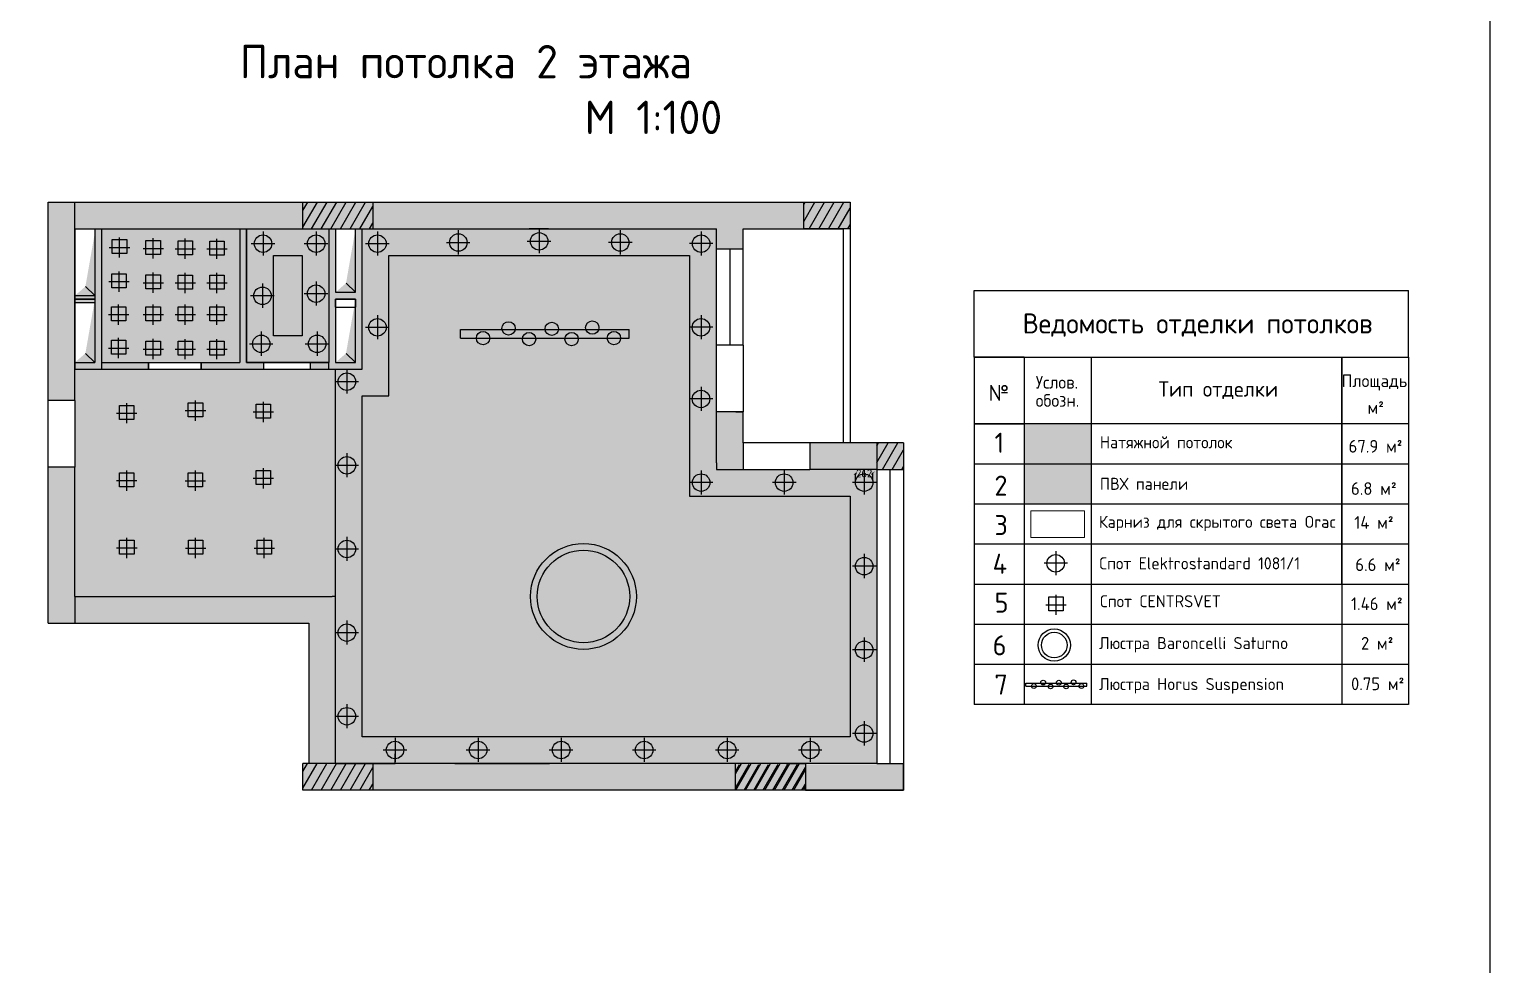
# Model space of a CAD drawing. Header units: inches. Extents: x -59797 to 874375, y -412711 to 5867.
# Drawn here: x 427681 to 449539, y -209537 to -195536 of the extents above; entities that cross this region are included whole.
import ezdxf

# ---------------------------------------------------------------- set-up
doc = ezdxf.new("R2010")
doc.units = ezdxf.units.IN
doc.header["$MEASUREMENT"] = 0
doc.layers.add('freecads.com', color=7, linetype='Continuous')
doc.styles.add('Annotative', font='GOST Common.ttf')
doc.styles.get("Standard").update_dxf_attribs({"font": 'GOST Common.ttf'})
doc.styles.add('{18b73a54-fa43-428c-adcb-c1c7bbdf2c84}', font='Simplex.shx')
doc.dimstyles.new('Copy of Standard', dxfattribs={"dimtxt": 120, "dimasz": 50, "dimexe": 0.18, "dimexo": 0.0625, "dimgap": 0.09, "dimtad": 0, "dimtih": 1, "dimtoh": 1, "dimdec": 0, "dimzin": 0, "dimdsep": 46, "dimtxsty": 'Standard', "dimblk": 'ARCHTICK', "dimcen": 0.09, "dimclrd": 250, "dimadec": 0, "dimazin": 0, "dimtfac": 1, "dimtdec": 0, "dimtofl": 0, "dimtmove": 0, "dimatfit": 3, "dimldrblk": 'ARCHTICK', "dimfxl": 100, "dimfxlon": 1, "dimtolj": 1, "dimtzin": 0, "dimarcsym": 0})
pattern_1 = [(60, (428358.13, -181421.34), (-108.2532, 62.5), [])]

# ---------------------------------------------------------------- blocks, each defined once
blk = doc.blocks.new('_ArchTick')
at = {"color": 0, "linetype": 'ByBlock', "const_width": 0.15}
blk.add_lwpolyline([(-0.5, -0.5), (0.5, 0.5)], dxfattribs=at)
blk = doc.blocks.new('*D333')
at = {"color": 0, "lineweight": -2, "transparency": 16777216}
for p, q in [((440045, -202283), (440045, -202183)), ((440307, -202283), (440307, -202183))]:
    blk.add_line(p, q, dxfattribs=at)
at = {"color": 250, "lineweight": -2, "transparency": 16777216}
for p, q in [((440045, -202183), (440062, -202183)), ((440307, -202183), (440291, -202183))]:
    blk.add_line(p, q, dxfattribs=at)
at = {"layer": 'Defpoints', "color": 0, "transparency": 16777216}
for p in [(440045, -202318), (440307, -202183), (440307, -202318)]:
    blk.add_point(p, dxfattribs=at)
at = {"color": 250, "lineweight": -2, "transparency": 16777216, "xscale": 50, "yscale": 50, "zscale": 50, "rotation": 180}
blk.add_blockref('_ArchTick', (440045, -202183), dxfattribs=at)
at = {"color": 250, "lineweight": -2, "transparency": 16777216, "xscale": 50, "yscale": 50, "zscale": 50}
blk.add_blockref('_ArchTick', (440307, -202183), dxfattribs=at)
at = {"color": 0, "transparency": 16777216, "insert": (440176, -202183), "char_height": 120, "attachment_point": 5}
blk.add_mtext('\\A1;262', dxfattribs=at)

msp = doc.modelspace()

# ---------------------------------------------------------------- hatches: boundary and pattern name
at = {"true_color": 0x636466}
h = msp.add_hatch(dxfattribs=at)
h.set_pattern_fill('ANSI31', color=251, scale=1000, angle=15)
h.set_pattern_definition([(60, (348528.8, -168614.79), (-108.25318, 62.5), [])])
h.paths.add_polyline_path([(438944.6, -193717.3), (438415.5, -193717.3), (437899.2, -193717.3), (437899.2, -194117.3), (438944.6, -194117.3)])
h.paths.add_polyline_path([(432024.7, -207647.7), (432029, -207646.5), (432032.5, -207646), (432036.5, -207645.9), (432040.8, -207646.2), (432045.3, -207646.8), (432049.9, -207647.7), (432054.2, -207648.9), (432058.1, -207650.3), (432063.3, -207652.8), (432067.2, -207656.3), (432067.5, -207659.6), (432065.1, -207661.5), (432062.6, -207662.4), (432059.5, -207663.1), (432055.7, -207663.3), (432051.5, -207663.3), (432047, -207662.8), (432042.5, -207662.1), (432038.1, -207661), (432033.9, -207659.7), (432028.3, -207657.4), (432023.6, -207653.8), (432022.3, -207650.4)])
edge = h.paths.add_edge_path()
edge.add_arc((438814.6, -207778.7), 24.6, 180, 204.4618)
edge.add_arc((438814.6, -207799.1), 24.6, 155.5382, 180)
edge.add_line((438789.9, -207799.1), (438789.9, -207778.7))
edge = h.paths.add_edge_path()
edge.add_arc((438814.6, -207799.1), 24.6, 0, 24.4618)
edge.add_arc((438814.6, -207778.7), 24.6, 335.5382, 360)
edge.add_line((438839.2, -207778.7), (438839.2, -207799.1))
at = {"true_color": 0x939598, "transparency": 33554687}
h = msp.add_hatch(color=252, dxfattribs=at)
h.dxf.hatch_style = 1
h.paths.add_polyline_path([(431777.4, -198123.8), (428364.5, -198123.8), (428364.5, -198523.8), (431777.4, -198523.8)])
h.paths.add_polyline_path([(428364.5, -202090.2), (427964.5, -202090.2), (427964.5, -204423.8), (428364.5, -204423.8), (428364.5, -204023.8), (428364.5, -203848.8)])
h.paths.add_polyline_path([(432264.5, -204023.5), (432214.5, -204023.5), (432164.5, -204023.8), (428364.5, -204023.8), (428364.5, -204423.8), (431864.5, -204423.8), (431864.5, -206523.8), (432264.5, -206523.8)])
h.paths.add_polyline_path([(428364.5, -198523.8), (428364.5, -198123.8), (427964.5, -198123.8), (427964.5, -201090.2), (428364.5, -201090.2)])
h.paths.add_polyline_path([(438364.5, -201723.8), (438364.5, -201263.1), (438253.6, -201263.1), (437964.5, -201263.1), (437964.5, -202023.8), (437964.5, -202123.8), (438364.5, -202123.8)])
at = {"true_color": 0x939598}
h = msp.add_hatch(color=252, dxfattribs=at)
h.dxf.hatch_style = 1
h.paths.add_polyline_path([(432822.7, -198123.8), (431864.5, -198123.8), (431777.4, -198123.8), (431777.4, -198523.8), (431864.5, -198523.8), (432822.7, -198523.8)])
at = {"true_color": 0x636466}
h = msp.add_hatch(dxfattribs=at)
h.set_pattern_fill('ANSI31', color=251, scale=1000, angle=15)
h.set_pattern_definition(pattern_1)
h.paths.add_polyline_path([(432822.7, -198123.8), (431864.5, -198123.8), (431777.4, -198123.8), (431777.4, -198523.8), (431864.5, -198523.8), (432822.7, -198523.8)])
h = msp.add_hatch(dxfattribs=at)
h.set_pattern_fill('ANSI31', color=251, scale=1000, angle=15)
h.set_pattern_definition([(60, (348881.61, -167724.88), (-108.25318, 62.5), [])])
h.paths.add_polyline_path([(439964.5, -198523.8), (439964.5, -198123.8), (439272.1, -198123.8), (439272.1, -198523.8)])
h.paths.add_polyline_path([(440764.5, -202123.8), (440764.5, -201723.8), (440364.5, -201723.8), (440364.5, -202123.8)])
h.paths.add_polyline_path([(438252.1, -206523.8), (438252.1, -206923.8), (439297.4, -206923.8), (439297.4, -206523.8)])
h.paths.add_polyline_path([(432822.7, -206523.8), (431777.4, -206523.8), (431777.4, -206923.8), (432822.7, -206923.8)])
at = {"true_color": 0x939598}
h = msp.add_hatch(color=252, dxfattribs=at)
h.dxf.hatch_style = 1
h.paths.add_polyline_path([(440364.5, -201723.8), (439364.5, -201723.8), (439364.5, -202123.8), (440364.5, -202123.8)])
h.paths.add_polyline_path([(440764.5, -201723.8), (440364.5, -201723.8), (440364.5, -202123.8), (440764.5, -202123.8)])
h.paths.add_polyline_path([(439964.5, -198123.8), (439272.1, -198123.8), (439272.1, -198523.8), (439964.5, -198523.8)])
h.paths.add_polyline_path([(439297.4, -206523.8), (438252.1, -206523.8), (438252.1, -206923.8), (439297.4, -206923.8)])
h.paths.add_polyline_path([(432822.7, -206523.8), (431777.4, -206523.8), (431777.4, -206923.8), (432822.7, -206923.8)])
h = msp.add_hatch(color=252, dxfattribs=at)
h.dxf.hatch_style = 1
h.paths.add_polyline_path([(432822.7, -198123.8), (431864.5, -198123.8), (431777.4, -198123.8), (431777.4, -198523.8), (431864.5, -198523.8), (432822.7, -198523.8)])
at = {"true_color": 0x636466}
h = msp.add_hatch(dxfattribs=at)
h.set_pattern_fill('ANSI31', color=251, scale=1000, angle=15)
h.set_pattern_definition(pattern_1)
h.paths.add_polyline_path([(432822.7, -198123.8), (431864.5, -198123.8), (431777.4, -198123.8), (431777.4, -198523.8), (431864.5, -198523.8), (432822.7, -198523.8)])
at = {"true_color": 0x939598}
h = msp.add_hatch(color=252, dxfattribs=at)
h.dxf.hatch_style = 1
h.paths.add_polyline_path([(432822.7, -198123.8), (432822.7, -198523.8), (437964.5, -198523.8), (437964.5, -198821.6), (438364.5, -198821.6), (438364.5, -198523.8), (439272.1, -198523.8), (439272.1, -198123.8)])
h = msp.add_hatch(color=252, dxfattribs=at)
h.dxf.hatch_style = 1
h.paths.add_polyline_path([(432822.7, -198123.8), (432822.7, -198523.8), (437964.5, -198523.8), (437964.5, -198821.6), (438364.5, -198821.6), (438364.5, -198523.8), (439272.1, -198523.8), (439272.1, -198123.8)])
at = {"true_color": 0xfeecbd, "transparency": 33554687}
h = msp.add_hatch(color=254, dxfattribs=at)
h.dxf.hatch_style = 1
h.paths.add_polyline_path([(437964.5, -201263.1), (437964.5, -200263.1), (437964.5, -198523.8), (437576.6, -198523.8), (435653, -198523.8), (435453, -198523.8), (435164.7, -198523.8), (432664.5, -198523.8), (432664.5, -200623.8), (432214.5, -200623.8), (432214.5, -204023.5), (432264.5, -204023.5), (432264.5, -206523.8), (440364.5, -206523.8), (440364.5, -202123.8), (439364.5, -202123.8), (438364.5, -202123.8), (437964.5, -202123.8), (437964.5, -202023.8)])
h.paths.add_polyline_path([(432214.5, -200623.8), (432164.5, -200623.8), (430254.5, -200623.8), (429464.5, -200623.8), (428764.5, -200623.8), (428364.5, -200623.8), (428364.5, -201090.2), (428364.5, -202090.2), (428364.5, -204023.8), (432164.5, -204023.8), (432214.5, -204023.5)])
h.paths.add_polyline_path([(432164.5, -198523.8), (431864.5, -198523.8), (430935.5, -198523.8), (430935.5, -200523.8), (432164.5, -200523.8)])
at = {"true_color": 0x939598, "transparency": 33554687}
h = msp.add_hatch(color=252, dxfattribs=at)
h.dxf.hatch_style = 1
h.paths.add_polyline_path([(432664.5, -198523.8), (432564.5, -198523.8), (432564.5, -199473.8), (432264.5, -199473.8), (432264.5, -198523.8), (432164.5, -198523.8), (432164.5, -200523.8), (432164.5, -200623.8), (432664.5, -200623.8)])
h.paths.add_polyline_path([(432564.5, -199573.8), (432564.5, -199695.1), (432564.5, -200523.8), (432264.5, -200523.8), (432264.5, -199573.8)], flags=16)
h.paths.add_polyline_path([(428764.5, -198523.8), (428664.5, -198523.8), (428664.5, -200523.8), (428364.5, -200523.8), (428364.5, -200623.8), (428764.5, -200623.8)])
h.paths.add_polyline_path([(428664.5, -199573.8), (428364.5, -199573.8), (428364.5, -199623.8), (428664.5, -199623.8)], flags=17)
h.paths.add_polyline_path([(428664.5, -199523.8), (428364.5, -199523.8), (428364.5, -199573.8), (428664.5, -199573.8)], flags=17)
at = {"true_color": 0x000000, "transparency": 33554687}
h = msp.add_hatch(color=18, dxfattribs=at)
h.dxf.hatch_style = 1
h.paths.add_polyline_path([(428664.5, -198573.8), (428522.6, -199387.3), (428664.5, -199523.8)])
h.paths.add_polyline_path([(428522.6, -199387.3), (428364.5, -199523.8), (428664.5, -199523.8)])
at = {"true_color": 0xf8f6b0, "transparency": 33554687}
h = msp.add_hatch(dxfattribs=at)
h.set_pattern_fill('ANSI31', color=51)
h.set_pattern_definition([(45, (938.24972, -54.48453), (-0.088388347648, 0.088388347648), [])])
h.paths.add_polyline_path([(430254.5, -200523.8), (430254.5, -200523.8), (430835.5, -200523.8), (430835.5, -198523.8), (428764.5, -198523.8), (428764.5, -200523.8), (429464.5, -200523.8)])
at = {"true_color": 0x939598}
h = msp.add_hatch(color=252, dxfattribs=at)
h.dxf.hatch_style = 1
h.paths.add_polyline_path([(430835.5, -200523.8), (430254.5, -200523.8), (430254.5, -200623.8), (431185.5, -200623.8), (431185.5, -200523.8), (430935.5, -200523.8), (430935.5, -198523.8), (430835.5, -198523.8)])
at = {"true_color": 0x000000, "transparency": 33554687}
h = msp.add_hatch(color=18, dxfattribs=at)
h.dxf.hatch_style = 1
h.paths.add_polyline_path([(432564.5, -198523.8), (432422.6, -199337.3), (432564.5, -199473.8)])
h.paths.add_polyline_path([(432422.6, -199337.3), (432264.5, -199473.8), (432564.5, -199473.8)])
h = msp.add_hatch(color=18, dxfattribs=at)
h.dxf.hatch_style = 1
h.paths.add_polyline_path([(428664.5, -199573.8), (428522.6, -200387.3), (428664.5, -200523.8)])
h.paths.add_polyline_path([(428522.6, -200387.3), (428364.5, -200523.8), (428664.5, -200523.8)])
h = msp.add_hatch(color=18, dxfattribs=at)
h.dxf.hatch_style = 1
h.paths.add_polyline_path([(432564.5, -199573.8), (432422.6, -200387.3), (432564.5, -200523.8)])
h.paths.add_polyline_path([(432422.6, -200387.3), (432264.5, -200523.8), (432564.5, -200523.8)])
at = {"true_color": 0x939598}
h = msp.add_hatch(color=252, dxfattribs=at)
h.dxf.hatch_style = 1
h.paths.add_polyline_path([(428764.5, -200523.8), (428764.5, -200623.8), (429464.5, -200623.8), (429464.5, -200523.8)])
h = msp.add_hatch(color=252, dxfattribs=at)
h.dxf.hatch_style = 1
h.paths.add_polyline_path([(432164.5, -200623.8), (432164.5, -200523.8), (431885.5, -200523.8), (431885.5, -200623.8)])
at = {"true_color": 0xfee3a0}
h = msp.add_hatch(color=41, dxfattribs=at)
h.dxf.hatch_style = 1
h.paths.add_polyline_path([(443572.3, -202044.3), (443572.3, -201444.3), (442572.3, -201444.3), (442572.3, -202044.3)])
at = {"true_color": 0xf8f6b0}
h = msp.add_hatch(color=51, dxfattribs=at)
h.dxf.hatch_style = 1
h.paths.add_polyline_path([(443572.3, -202044.3), (442572.3, -202044.3), (442572.3, -202644.3), (443572.3, -202644.3)])
at = {"true_color": 0x939598}
h = msp.add_hatch(color=252, dxfattribs=at)
h.dxf.hatch_style = 1
h.paths.add_polyline_path([(438252.1, -206523.8), (436885.4, -206523.8), (436497.5, -206523.8), (432822.7, -206523.8), (432822.7, -206923.8), (438252.1, -206923.8)])
at = {"true_color": 0x636466}
h = msp.add_hatch(dxfattribs=at)
h.set_pattern_fill('ANSI31', color=251, scale=1000, angle=15)
h.set_pattern_definition([(60, (348881.61, -181436.97), (-108.25318, 62.5), [])])
h.paths.add_polyline_path([(438252.1, -206923.8), (439297.4, -206923.8), (439297.4, -206539.4), (438768.3, -206539.4), (438252.1, -206539.4)])
at = {"true_color": 0x939598}
h = msp.add_hatch(color=252, dxfattribs=at)
h.dxf.hatch_style = 1
h.paths.add_polyline_path([(439297.4, -206923.8), (440764.5, -206923.8), (440764.5, -206539.4), (440364.5, -206539.4), (439297.4, -206539.4)])

# ---------------------------------------------------------------- linework, layer by layer
for p, q in [((427964.5, -198123.8), (431864.5, -198123.8)), ((427964.5, -201090.2), (427964.5, -198123.8)), ((427964.5, -198123.8), (431864.5, -198123.8)), ((427964.5, -201090.2), (427964.5, -198123.8)), ((431777.4, -198523.8), (431777.4, -198123.8)), ((431777.4, -198523.8), (431777.4, -198123.8)), ((431864.5, -198123.8), (439964.5, -198123.8)), ((431864.5, -198123.8), (439964.5, -198123.8)), ((432822.7, -198123.8), (432822.7, -198523.8)), ((432822.7, -198123.8), (432822.7, -198523.8)), ((439272.1, -198523.8), (439272.1, -198123.8)), ((439272.1, -198523.8), (439272.1, -198123.8)), ((439964.5, -198123.8), (439964.5, -201723.8)), ((428364.5, -198523.8), (431864.5, -198523.8)), ((428364.5, -201090.2), (428364.5, -198523.8)), ((428364.5, -198523.8), (428364.5, -200623.8)), ((428364.5, -198523.8), (431864.5, -198523.8)), ((428364.5, -201090.2), (428364.5, -198523.8)), ((428364.5, -198523.8), (428364.5, -200623.8)), ((428664.5, -198523.8), (428664.5, -200523.8)), ((428664.5, -198523.8), (428664.5, -200523.8)), ((428764.5, -198523.8), (428764.5, -200623.8)), ((428764.5, -198523.8), (428764.5, -200623.8)), ((431864.5, -198523.8), (437964.5, -198523.8)), ((431864.5, -198523.8), (437964.5, -198523.8)), ((432164.5, -198523.8), (432164.5, -200523.8)), ((432264.5, -198523.8), (432264.5, -199473.8)), ((432564.5, -199473.8), (432564.5, -198523.8)), ((432564.5, -199473.8), (432564.5, -198523.8)), ((432664.5, -200623.8), (432664.5, -198523.8)), ((435453, -198523.8), (437376.6, -198523.8)), ((435453, -198523.8), (437376.6, -198523.8)), ((435653, -198523.8), (437576.6, -198523.8)), ((435653, -198523.8), (437576.6, -198523.8)), ((437576.6, -198523.8), (437964.5, -198523.8)), ((437576.6, -198523.8), (437964.5, -198523.8)), ((438364.5, -198523.8), (439864.5, -198523.8)), ((438364.5, -198523.8), (439864.5, -198523.8)), ((439964.5, -198523.8), (439272.1, -198523.8)), ((439964.5, -198523.8), (439272.1, -198523.8)), ((439864.5, -198523.8), (439864.5, -201723.8)), ((437964.5, -198821.6), (438364.5, -198821.6)), ((437964.5, -198821.6), (438364.5, -198821.6)), ((428364.5, -199523.8), (428664.5, -199523.8)), ((428364.5, -199523.8), (428664.5, -199523.8)), ((432264.5, -199473.8), (432564.5, -199473.8)), ((428364.5, -199573.8), (428664.5, -199573.8)), ((428364.5, -199623.8), (428664.5, -199623.8)), ((428364.5, -199623.8), (428664.5, -199623.8)), ((432264.5, -199573.8), (432264.5, -200523.8)), ((432264.5, -199695.1), (432564.5, -199695.1)), ((432564.5, -200523.8), (432564.5, -199573.8)), ((438364.5, -200263.1), (437964.5, -200263.1)), ((438364.5, -200263.1), (437964.5, -200263.1)), ((428364.5, -200523.8), (428664.5, -200523.8)), ((428364.5, -200523.8), (428664.5, -200523.8)), ((428364.5, -200623.8), (429464.5, -200623.8)), ((428364.5, -200623.8), (429464.5, -200623.8)), ((428764.5, -200523.8), (429464.5, -200523.8)), ((428764.5, -200523.8), (429464.5, -200523.8)), ((428764.5, -200623.8), (429464.5, -200623.8)), ((428764.5, -200623.8), (429464.5, -200623.8)), ((429464.5, -200623.8), (429464.5, -200523.8)), ((429464.5, -200623.8), (429464.5, -200523.8)), ((430254.5, -200523.8), (430835.5, -200523.8)), ((430254.5, -200623.8), (430254.5, -200523.8)), ((430254.5, -200523.8), (430835.5, -200523.8)), ((430254.5, -200623.8), (430254.5, -200523.8)), ((430254.5, -200623.8), (432164.5, -200623.8)), ((430935.5, -200523.8), (432164.5, -200523.8)), ((430935.5, -200523.8), (432164.5, -200523.8)), ((432264.5, -200523.8), (432564.5, -200523.8)), ((428364.5, -201090.2), (427964.5, -201090.2)), ((428364.5, -201090.2), (427964.5, -201090.2)), ((437964.5, -202023.8), (437964.5, -201263.1)), ((438364.5, -201263.1), (437964.5, -201263.1)), ((437964.5, -202023.8), (437964.5, -201263.1)), ((438364.5, -201263.1), (437964.5, -201263.1)), ((438364.5, -201723.8), (438364.5, -201263.1)), ((438364.5, -201723.8), (438364.5, -202123.8)), ((440764.5, -201723.8), (439364.5, -201723.8)), ((439364.5, -201723.8), (439364.5, -202123.8)), ((440764.5, -201723.8), (439364.5, -201723.8)), ((440764.5, -201723.8), (440764.5, -206923.8)), ((440764.5, -201723.8), (440764.5, -202085.9)), ((440764.5, -201723.8), (440764.5, -202085.9)), ((427964.5, -204423.8), (427964.5, -202090.2)), ((428364.5, -202090.2), (427964.5, -202090.2)), ((428364.5, -204023.8), (428364.5, -202090.2)), ((428364.5, -204023.8), (428364.5, -202090.2)), ((437964.5, -202023.8), (437964.5, -202123.8)), ((437964.5, -202023.8), (437964.5, -202123.8)), ((440364.5, -202123.8), (439364.5, -202123.8)), ((440364.5, -202123.8), (439364.5, -202123.8)), ((440364.5, -202123.8), (440364.5, -206523.8)), ((428364.5, -204023.8), (432164.5, -204023.8)), ((428364.5, -204023.8), (432164.5, -204023.8)), ((427964.5, -204423.8), (431864.5, -204423.8)), ((427964.5, -204423.8), (431864.5, -204423.8)), ((431864.5, -204423.8), (431864.5, -206523.8)), ((431864.5, -204423.8), (431864.5, -206523.8)), ((440364.5, -206523.8), (431777.4, -206523.8)), ((431864.5, -206523.8), (431777.4, -206523.8)), ((431777.4, -206923.8), (431777.4, -206523.8)), ((431864.5, -206523.8), (431777.4, -206523.8)), ((431777.4, -206923.8), (431777.4, -206523.8)), ((432822.7, -206523.8), (432822.7, -206923.8)), ((432822.7, -206523.8), (432822.7, -206923.8)), ((438252.1, -206923.8), (438252.1, -206523.8)), ((438252.1, -206923.8), (438252.1, -206523.8)), ((439297.4, -206523.8), (439297.4, -206923.8)), ((439297.4, -206523.8), (439297.4, -206923.8)), ((440764.5, -206923.8), (431777.4, -206923.8)), ((440764.5, -206923.8), (431777.4, -206923.8)), ((439297.4, -206923.8), (437826.2, -206923.8)), ((439297.4, -206923.8), (437826.2, -206923.8))]:
    msp.add_line(p, q)
at = {"color": 7}
for p, q in [((428364.5, -198523.8), (428364.5, -198123.8)), ((428364.5, -198523.8), (428364.5, -198123.8)), ((430835.5, -198523.8), (430835.5, -200523.8)), ((430935.5, -198523.8), (430935.5, -200523.8)), ((435453, -198523.8), (435164.7, -198523.8)), ((435453, -198523.8), (435164.7, -198523.8)), ((428664.5, -199523.8), (428522.6, -199387.3)), ((432564.5, -199473.8), (432422.6, -199337.3)), ((441822.3, -199444.3), (448322.3, -199444.3)), ((441822.3, -200444.3), (441822.3, -199444.3)), ((448322.3, -200444.3), (448322.3, -199444.3)), ((428664.5, -200523.8), (428522.6, -200387.3)), ((432564.5, -200523.8), (432422.6, -200387.3)), ((437964.5, -201263.1), (437964.5, -200263.1)), ((438364.5, -200263.1), (438364.5, -201263.1)), ((429464.5, -200523.8), (430254.5, -200523.8)), ((429464.5, -200623.8), (430254.5, -200623.8)), ((431185.5, -200523.8), (431185.5, -200623.8)), ((431885.5, -200523.8), (431885.5, -200623.8)), ((432164.5, -200623.8), (432164.5, -200523.8)), ((432164.5, -200623.8), (432664.5, -200623.8)), ((441822.3, -200444.3), (448322.3, -200444.3)), ((442572.3, -200444.3), (441822.3, -200444.3)), ((441822.3, -200444.3), (441822.3, -200444.3)), ((441822.3, -200444.3), (441822.3, -200444.3)), ((441822.3, -200444.3), (441822.3, -205644.3)), ((442572.3, -200444.3), (442572.3, -200444.3)), ((442572.3, -200444.3), (442572.3, -200444.3)), ((442572.3, -200444.3), (442572.3, -205644.3)), ((443572.3, -200444.3), (443572.3, -205644.3)), ((447322.3, -203844.3), (447322.3, -200444.3)), ((447322.3, -200444.3), (447322.3, -205644.3)), ((448322.3, -200444.3), (448322.3, -203044.3)), ((448322.3, -200444.3), (448322.3, -205644.3)), ((443572.3, -200944.3), (443572.3, -200944.3)), ((427964.5, -202090.2), (427964.5, -201090.2)), ((428364.5, -201090.2), (428364.5, -202090.2)), ((437964.5, -201263.1), (437964.5, -201263.1)), ((448322.3, -201444.3), (441822.3, -201444.3)), ((441822.3, -201444.3), (442572.3, -201444.3)), ((439364.5, -201723.8), (438364.5, -201723.8)), ((440364.5, -201723.8), (440364.5, -202123.8)), ((437964.5, -202123.8), (438364.5, -202123.8)), ((438364.5, -202123.8), (439364.5, -202123.8)), ((440364.5, -202123.8), (440764.5, -202123.8)), ((440564.5, -206523.8), (440564.5, -202123.8)), ((448322.3, -202044.3), (441822.3, -202044.3)), ((428364.5, -204023.8), (428364.5, -202273.8)), ((448322.3, -202644.3), (441822.3, -202644.3)), ((448322.3, -203244.3), (441822.3, -203244.3)), ((428364.5, -204023.8), (428364.5, -203848.8)), ((428364.5, -204023.8), (428364.5, -203848.8)), ((428364.5, -204023.8), (428364.5, -203848.8)), ((428364.5, -204023.8), (428364.5, -203848.8)), ((448322.3, -203844.3), (441822.3, -203844.3)), ((428364.5, -204023.8), (428364.5, -204423.8)), ((432164.5, -204023.8), (432214.5, -204023.5)), ((432264.5, -204023.5), (432214.5, -204023.5)), ((432264.5, -206523.8), (432264.5, -204023.5)), ((432264.5, -206523.8), (432264.5, -204023.5)), ((432264.5, -204023.5), (432264.5, -204023.5)), ((448322.3, -204444.3), (441822.3, -204444.3)), ((448322.3, -205044.3), (441822.3, -205044.3)), ((448322.3, -205644.3), (441822.3, -205644.3)), ((432264.5, -206523.8), (432264.5, -206523.8)), ((432264.5, -206523.8), (432264.5, -206523.8)), ((432264.5, -206523.8), (433155.5, -206523.8)), ((433155.5, -206523.8), (433155.5, -206377.9)), ((434049.1, -206523.8), (435465.7, -206523.8)), ((434164.5, -206523.8), (434164.5, -206523.8)), ((439009, -206523.8), (439297.4, -206523.8)), ((439297.4, -206523.8), (439297.4, -206923.8)), ((440364.5, -206523.8), (440764.5, -206523.8)), ((440364.5, -206523.8), (440764.5, -206523.8)), ((440764.5, -206923.8), (440764.5, -206523.8)), ((439297.4, -206923.8), (440764.5, -206923.8))]:
    msp.add_line(p, q, dxfattribs=at)
at = {"color": 152, "true_color": 0x2776bb}
for p, q in [((439964.5, -198123.8), (439964.5, -201723.8)), ((437964.5, -200263.1), (437964.5, -198523.8)), ((438364.5, -200263.1), (438364.5, -198523.8)), ((439864.5, -198523.8), (439864.5, -201723.8)), ((438164.5, -198821.6), (438164.5, -200263.1)), ((440764.5, -201723.8), (440764.5, -206923.8)), ((440364.5, -202123.8), (440364.5, -206523.8)), ((440564.5, -206523.8), (440564.5, -202123.8))]:
    msp.add_line(p, q, dxfattribs=at)
at = {"color": 1}
for p, q in [((429031.9, -198953.2), (429031.9, -198651.3)), ((429536.8, -198966.7), (429536.8, -198664.8)), ((430016.3, -198972.7), (430016.3, -198670.8)), ((430491.4, -198974.2), (430491.4, -198672.3)), ((431181.1, -198562.8), (431181.1, -198923.6)), ((431975.6, -198562.8), (431975.6, -198923.6)), ((432892.5, -198562.8), (432892.5, -198923.6)), ((434102.6, -198545.7), (434102.6, -198906.5)), ((435312.7, -198528.5), (435312.7, -198889.3)), ((436526.4, -198545.7), (436526.4, -198906.5)), ((437736.5, -198562.8), (437736.5, -198923.6)), ((428879.9, -198802.2), (429184.8, -198802.2)), ((429384.8, -198815.8), (429689.7, -198815.8)), ((429864.4, -198821.7), (430169.3, -198821.7)), ((430339.4, -198823.3), (430644.3, -198823.3)), ((431004, -198743.2), (431355.7, -198743.2)), ((431798.6, -198743.2), (432150.2, -198743.2)), ((432715.5, -198743.2), (433067.2, -198743.2)), ((433925.5, -198726.1), (434277.2, -198726.1)), ((435135.6, -198708.9), (435487.3, -198708.9)), ((436703.5, -198726.1), (436351.8, -198726.1)), ((437913.6, -198743.2), (437561.9, -198743.2)), ((428873.9, -199313.9), (429178.8, -199313.9)), ((429025.9, -199464.9), (429025.9, -199163)), ((429384.8, -199330), (429689.7, -199330)), ((429536.8, -199481), (429536.8, -199179.1)), ((429864.4, -199333.5), (430169.3, -199333.5)), ((430016.3, -199484.4), (430016.3, -199182.5)), ((430339.4, -199334.1), (430644.3, -199334.1)), ((430491.4, -199485.1), (430491.4, -199183.2)), ((431974.6, -199310.9), (431974.6, -199671.7)), ((430994.7, -199523.8), (431346.4, -199523.8)), ((431171.7, -199343.4), (431171.7, -199704.2)), ((431797.6, -199491.3), (432149.3, -199491.3)), ((429019.9, -199958.7), (429019.9, -199656.8)), ((429536.8, -199958.7), (429536.8, -199656.8)), ((430016.3, -199958.7), (430016.3, -199656.8)), ((430491.4, -199958.7), (430491.4, -199656.8)), ((428868, -199807.8), (429172.8, -199807.8)), ((429384.8, -199807.8), (429689.7, -199807.8)), ((429864.4, -199807.8), (430169.3, -199807.8)), ((430339.4, -199807.8), (430644.3, -199807.8)), ((432892.5, -199814.6), (432892.5, -200175.4)), ((437735.3, -199814.6), (437735.3, -200175.4)), ((429019.9, -200458.8), (429019.9, -200157)), ((429536.8, -200474), (429536.8, -200172.1)), ((430016.3, -200475.3), (430016.3, -200173.4)), ((430491.4, -200474.2), (430491.4, -200172.3)), ((431153.8, -200062.5), (431153.8, -200423.3)), ((431990.2, -200062.5), (431990.2, -200423.3)), ((432715.5, -199995), (433067.2, -199995)), ((437912.4, -199995), (437560.7, -199995)), ((428868, -200307.9), (429172.8, -200307.9)), ((429384.8, -200323), (429689.7, -200323)), ((429864.4, -200324.4), (430169.3, -200324.4)), ((430339.4, -200323.3), (430644.3, -200323.3)), ((430976.7, -200242.9), (431328.4, -200242.9)), ((431813.2, -200242.9), (432164.9, -200242.9)), ((432435, -200627.5), (432435, -200988.3)), ((432258, -200807.9), (432609.7, -200807.9)), ((437912.4, -201066.4), (437560.7, -201066.4)), ((437735.3, -200886), (437735.3, -201246.8)), ((428988.6, -201283.1), (429293.5, -201283.1)), ((429140.6, -201434), (429140.6, -201132.1)), ((430017.5, -201244), (430322.4, -201244)), ((430169.5, -201395), (430169.5, -201093.1)), ((431033.9, -201263.5), (431338.8, -201263.5)), ((431185.9, -201414.4), (431185.9, -201112.5)), ((432435, -201879.3), (432435, -202240.1)), ((429141.1, -202442.1), (429141.1, -202140.3)), ((430168.5, -202443.5), (430168.5, -202141.6)), ((431185.9, -202407.7), (431185.9, -202105.9)), ((432258, -202059.7), (432609.7, -202059.7)), ((437736.5, -202137.8), (437736.5, -202498.6)), ((438979.2, -202137.8), (438979.2, -202498.6)), ((440176.5, -202137.8), (440176.5, -202498.6)), ((428989.2, -202291.2), (429294.1, -202291.2)), ((430016.5, -202292.6), (430321.4, -202292.6)), ((431033.9, -202256.8), (431338.8, -202256.8)), ((437913.6, -202318.2), (437561.9, -202318.2)), ((439156.3, -202318.2), (438804.6, -202318.2)), ((440353.5, -202318.2), (440001.8, -202318.2)), ((429142.1, -203450.6), (429142.1, -203148.7)), ((430171.1, -203450.9), (430171.1, -203149)), ((431198.5, -203450.9), (431198.5, -203149)), ((432435, -203131.1), (432435, -203491.9)), ((428990.1, -203299.7), (429295, -203299.7)), ((430019.2, -203300), (430324, -203300)), ((431046.5, -203300), (431351.4, -203300)), ((432258, -203311.5), (432609.7, -203311.5)), ((440176.5, -203389.6), (440176.5, -203750.4)), ((443042.8, -203345.3), (443042.8, -203706.1)), ((440353.5, -203570), (440001.8, -203570)), ((443219.9, -203525.7), (442868.2, -203525.7)), ((443047.1, -204301), (443047.1, -203999.1)), ((442895.2, -204150), (443200.1, -204150)), ((432258, -204563.3), (432609.7, -204563.3)), ((432435, -204382.9), (432435, -204743.7)), ((440176.5, -204641.4), (440176.5, -205002.2)), ((440353.5, -204821.8), (440001.8, -204821.8)), ((432435, -205634.7), (432435, -205995.5)), ((432258, -205815.1), (432609.7, -205815.1)), ((440176.5, -205893.2), (440176.5, -206254)), ((440353.5, -206073.6), (440001.8, -206073.6)), ((432979.4, -206319.7), (433331.1, -206319.7)), ((433156.4, -206139.3), (433156.4, -206500.1)), ((434222.1, -206319.7), (434573.8, -206319.7)), ((434399.1, -206139.3), (434399.1, -206500.1)), ((435464.8, -206319.7), (435816.5, -206319.7)), ((435641.8, -206139.3), (435641.8, -206500.1)), ((436707.5, -206319.7), (437059.1, -206319.7)), ((436884.5, -206139.3), (436884.5, -206500.1)), ((437950.1, -206319.7), (438301.8, -206319.7)), ((438127.2, -206139.3), (438127.2, -206500.1)), ((439192.8, -206319.7), (439544.5, -206319.7)), ((439369.9, -206139.3), (439369.9, -206500.1))]:
    msp.add_line(p, q, dxfattribs=at)
at = {"color": 7, "lineweight": 30}
for p, q in [((428364.5, -199573.8), (428664.5, -199573.8)), ((432264.5, -199573.8), (432564.5, -199573.8)), ((432264.5, -199573.8), (432264.5, -199695.1)), ((432264.5, -199573.8), (432264.5, -199695.1)), ((432564.5, -199573.8), (432564.5, -199695.1))]:
    msp.add_line(p, q, dxfattribs=at)
at = {"color": 32}
for p, q in [((434135.9, -200032.2), (436657.7, -200032.2)), ((434135.9, -200158.6), (434135.9, -200032.2)), ((434135.9, -200158.6), (436657.7, -200158.6)), ((436657.7, -200158.6), (436657.7, -200032.2)), ((442594.6, -205320.5), (443509.5, -205320.5)), ((442594.6, -205366.3), (442594.6, -205320.5)), ((442594.6, -205366.3), (443509.5, -205366.3)), ((443509.5, -205366.3), (443509.5, -205320.5))]:
    msp.add_line(p, q, dxfattribs=at)
at = {"color": 30, "true_color": 0xf26722}
msp.add_line((432264.5, -204023.5), (432264.5, -200623.8), dxfattribs=at)
at = {"color": 30, "lineweight": 5, "true_color": 0xf26722}
for p, q in [((442672.3, -202744.3), (442672.3, -203144.3)), ((443472.3, -202744.3), (442672.3, -202744.3)), ((443472.3, -202744.3), (443472.3, -203144.3)), ((443472.3, -203144.3), (442672.3, -203144.3))]:
    msp.add_line(p, q, dxfattribs=at)
at = {"color": 7}
for points in [[(369538.6, -220553.4), (369538.6, -160553.4), (449538.6, -160553.4), (449538.6, -220553.4), (369538.6, -220553.4)], [(430935.5, -200523.8), (430935.5, -198523.8), (432164.5, -198523.8), (432164.5, -200523.8), (430935.5, -200523.8)]]:
    msp.add_lwpolyline(points, dxfattribs=at)
at = {"color": 1}
for points in [[(428923.7, -198685), (429140.1, -198685), (429140.1, -198894.3), (428923.7, -198894.3)], [(429428.6, -198698.5), (429645, -198698.5), (429645, -198907.9), (429428.6, -198907.9)], [(429908.1, -198704.5), (430124.5, -198704.5), (430124.5, -198913.8), (429908.1, -198913.8)], [(430383.2, -198706), (430599.6, -198706), (430599.6, -198915.4), (430383.2, -198915.4)], [(428917.7, -199196.7), (429134.1, -199196.7), (429134.1, -199406), (428917.7, -199406)], [(429428.6, -199212.8), (429645, -199212.8), (429645, -199422.2), (429428.6, -199422.2)], [(429908.1, -199216.2), (430124.5, -199216.2), (430124.5, -199425.6), (429908.1, -199425.6)], [(430383.2, -199216.9), (430599.6, -199216.9), (430599.6, -199426.3), (430383.2, -199426.3)], [(428911.7, -199690.5), (429128.1, -199690.5), (429128.1, -199899.9), (428911.7, -199899.9)], [(429428.6, -199690.5), (429645, -199690.5), (429645, -199899.9), (429428.6, -199899.9)], [(429908.1, -199690.5), (430124.5, -199690.5), (430124.5, -199899.9), (429908.1, -199899.9)], [(430383.2, -199690.5), (430599.6, -199690.5), (430599.6, -199899.9), (430383.2, -199899.9)], [(428911.7, -200190.7), (429128.1, -200190.7), (429128.1, -200400), (428911.7, -200400)], [(429428.6, -200205.8), (429645, -200205.8), (429645, -200415.2), (429428.6, -200415.2)], [(429908.1, -200207.1), (430124.5, -200207.1), (430124.5, -200416.5), (429908.1, -200416.5)], [(430383.2, -200206), (430599.6, -200206), (430599.6, -200415.4), (430383.2, -200415.4)], [(429032.4, -201165.8), (429248.8, -201165.8), (429248.8, -201375.2), (429032.4, -201375.2)], [(430061.3, -201126.8), (430277.7, -201126.8), (430277.7, -201336.1), (430061.3, -201336.1)], [(431077.7, -201146.2), (431294.1, -201146.2), (431294.1, -201355.6), (431077.7, -201355.6)], [(429032.9, -202174), (429249.3, -202174), (429249.3, -202383.3), (429032.9, -202383.3)], [(430060.3, -202175.3), (430276.7, -202175.3), (430276.7, -202384.7), (430060.3, -202384.7)], [(431077.7, -202139.6), (431294.1, -202139.6), (431294.1, -202348.9), (431077.7, -202348.9)], [(429033.9, -203182.4), (429250.3, -203182.4), (429250.3, -203391.8), (429033.9, -203391.8)], [(430062.9, -203182.7), (430279.3, -203182.7), (430279.3, -203392.1), (430062.9, -203392.1)], [(431090.3, -203182.7), (431306.7, -203182.7), (431306.7, -203392.1), (431090.3, -203392.1)], [(442938.9, -204032.8), (443155.3, -204032.8), (443155.3, -204242.1), (442938.9, -204242.1)]]:
    msp.add_lwpolyline(points, close=True, dxfattribs=at)
at = {"color": 7}
msp.add_lwpolyline([(431335.5, -200123.8), (431335.5, -198923.8), (431764.5, -198923.8), (431764.5, -200123.8)], close=True, dxfattribs=at)
at = {"color": 30, "true_color": 0xf26722}
msp.add_lwpolyline([(432664.5, -201023.8), (433064.5, -201023.8), (433064.5, -198923.8), (437564.5, -198923.8), (437564.5, -202523.8), (439964.5, -202523.8), (439964.5, -206123.8), (432664.5, -206123.8)], close=True, dxfattribs=at)
at = {"color": 1}
for centre in [(431181.1, -198746), (431975.6, -198746), (432892.5, -198746), (434102.6, -198728.8), (435312.7, -198711.7), (436526.4, -198728.8), (437736.5, -198746), (431171.7, -199526.6), (431974.6, -199494.1), (432892.5, -199997.8), (437735.3, -199997.8), (431153.8, -200245.6), (431990.2, -200245.6), (432435, -200810.6), (437735.3, -201069.2), (432435, -202062.4), (437736.5, -202321), (438979.2, -202321), (440176.5, -202321), (432435, -203314.2), (440176.5, -203572.8), (443042.8, -203528.5), (432435, -204566), (440176.5, -204824.6), (432435, -205817.8), (440176.5, -206076.4), (433156.4, -206322.5), (434399.1, -206322.5), (435641.8, -206322.5), (436884.5, -206322.5), (438127.2, -206322.5), (439369.9, -206322.5)]:
    msp.add_circle(centre, 131, dxfattribs=at)
at = {"color": 32}
for centre, radius in [((434855.7, -200013.1), 99.6), ((435500.5, -200020.5), 99.6), ((436108, -200001.9), 99.6), ((434472.6, -200158.6), 99.6), ((435161.3, -200173.2), 99.6), ((435798.6, -200173.2), 99.6), ((436432.2, -200158.3), 99.6), ((435975.9, -204025.4), 791.7), ((435975.9, -204025.4), 691.7), ((443020.5, -204752.7), 241.6), ((443020.5, -204752.7), 191.6), ((442716.7, -205366.3), 36.1), ((442855.7, -205313.6), 36.1), ((442966.6, -205371.7), 36.1), ((443089.6, -205316.3), 36.1), ((443197.8, -205371.7), 36.1), ((443310, -205309.5), 36.1), ((443427.7, -205366.3), 36.1)]:
    msp.add_circle(centre, radius, dxfattribs=at)
at = {"color": 7}
for p in [(437736.5, -199995), (437736.5, -201066.4)]:
    msp.add_point(p, dxfattribs=at)
at = {"layer": 'freecads.com'}
for p, q in [((429464.5, -200536), (429464.5, -200623.8)), ((430254.5, -200536), (430254.5, -200623.8)), ((428075.4, -201090.2), (427964.5, -201090.2)), ((438253.6, -201263.1), (438364.5, -201263.1)), ((438253.6, -201263.1), (438364.5, -201263.1))]:
    msp.add_line(p, q, dxfattribs=at)

# ---------------------------------------------------------------- texts
at = {"color": 7}
for s, height, p in [('Ведомость отделки потолков', 300, (442548.6, -200089.3)), ('Услов.', 190, (442743.6, -200914.8)), ('Тип отделки', 230, (444581.9, -201035.8)), ('Площадь', 190, (447322.3, -200892.3)), ('обозн.', 190, (442743.6, -201187.3)), ('м²', 190, (447709.6, -201293.3)), ('Натяжной потолок', 180, (443703.6, -201808.5)), ('67.9 м²', 190, (447425.1, -201872.7)), ('ПВХ панели', 180, (443703.6, -202429.6)), ('6.8 м²', 190, (447461.8, -202505.4)), ('Карниз для скрытого света Orac  ', 180, (443688.6, -202998.6)), ('14 м²', 190, (447510.8, -203012.9)), ('Спот Elektrostandard 1081/1', 180, (443696.4, -203619.6)), ('6.6 м²', 190, (447526, -203644.9)), ('Спот CENTRSVET', 180, (443706.9, -204186.8)), ('1.46 м²', 190, (447461.8, -204229.5)), ('Люстра Baroncelli Saturno', 180, (443692.6, -204813)), ('2 м²', 190, (447610.9, -204821.3)), ('0.75 м²', 190, (447461.8, -205427.6)), ('Люстра Horus Suspension', 180, (443692.6, -205426.1))]:
    msp.add_text(s, height=height, dxfattribs=at).set_placement(p)
at = {"color": 7, "attachment_point": 1}
for s, width, insert, char_height, style in [('План потолка 2 этажа\\P                 М 1:100', 8308.347, (430832.6, -195771.9), 500, 'Annotative'), ('{\\fGOST Common|b0|i0|c204|p34;№}', 300, (442037.6, -200859.3), 240, '{18b73a54-fa43-428c-adcb-c1c7bbdf2c84}'), ('{\\fGOST Common|b0|i0|c0|p34;1}', 300, (442128.6, -201574.8), 300, '{18b73a54-fa43-428c-adcb-c1c7bbdf2c84}'), ('{\\fGOST Common|b0|i0|c0|p34;2}', 300, (442125.7, -202216.8), 300, '{18b73a54-fa43-428c-adcb-c1c7bbdf2c84}'), ('{\\fGOST Common|b0|i0|c0|p34;3}', 300, (442125.7, -202806.3), 300, '{18b73a54-fa43-428c-adcb-c1c7bbdf2c84}'), ('{\\fGOST Common|b0|i0|c0|p34;4}', 300, (442099.7, -203385.3), 300, '{18b73a54-fa43-428c-adcb-c1c7bbdf2c84}'), ('{\\fGOST Common|b0|i0|c0|p34;5}', 300, (442128.2, -203967.8), 300, '{18b73a54-fa43-428c-adcb-c1c7bbdf2c84}'), ('{\\fGOST Common|b0|i0|c0|p34;6}', 300, (442099.7, -204606.5), 300, '{18b73a54-fa43-428c-adcb-c1c7bbdf2c84}'), ('{\\fGOST Common|b0|i0|c0|p34;7}', 300, (442125.2, -205193.7), 300, '{18b73a54-fa43-428c-adcb-c1c7bbdf2c84}')]:
    msp.add_mtext_dynamic_manual_height_columns(s, width=width, gutter_width=11072.2, heights=[0], dxfattribs=dict(at, insert=insert, char_height=char_height, style=style))

# ---------------------------------------------------------------- dimensions: what is measured, and where the dimension line sits
at = {"color": 7}
dim = msp.add_linear_dim(base=(440307.5, -202183), p1=(440045.5, -202318.2), p2=(440307.5, -202318.2), dimstyle='Copy of Standard', dxfattribs=at)
dim.commit()
dim.dimension.update_dxf_attribs({"geometry": '*D333', "text_midpoint": (440176.5, -202183)})

doc.saveas('drawing.dxf')
